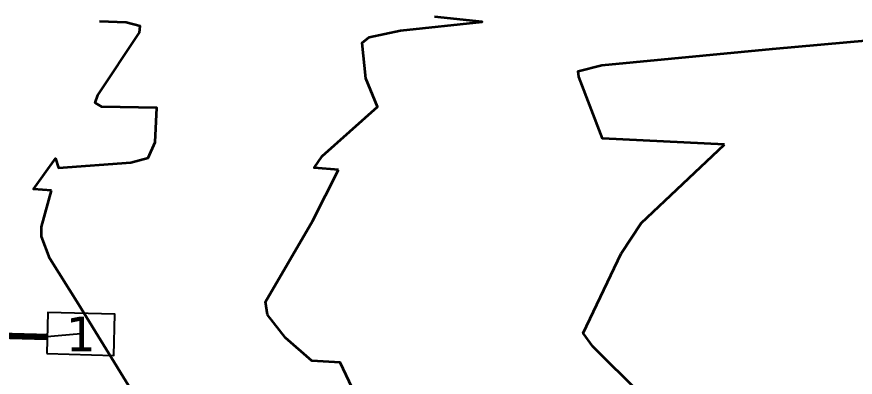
# Model space of a CAD drawing. Header units: metres. Extents: x 1477905 to 1478744, y 4202276 to 4202610.
# Drawn here: x 1478196.2 to 1478261.7, y 4202453.7 to 4202481.8 of the extents above; entities that cross this region are included whole.
import ezdxf

# ---------------------------------------------------------------- set-up
doc = ezdxf.new("R2010")
doc.units = ezdxf.units.M
doc.layers.get('0').update_dxf_attribs({"lineweight": 0})
doc.layers.add('Nouveau Terrain - CN - Courbes', color=22, linetype='Continuous', lineweight=0)
for name, color, linetype in [('PVcase AC Cables (Inverter - Transformer)', 181, 'Continuous'), ('PVcase Substation Numbers', 1, 'Continuous'), ('PVcase Transformers', 7, 'Continuous'), ('PVcase Trenches', 7, 'Continuous')]:
    doc.layers.add(name, color=color, linetype=linetype)
doc.styles.add('UBS-Style de texte', font='verdana.ttf')

# ---------------------------------------------------------------- blocks, each defined once
blk = doc.blocks.new('Pvcase substation be81d7aa-c767-4f8a-a1aa-c3d9e3e87c34')
blk.add_lwpolyline([(0, 0), (5.224, -0.144), (5.312, 3.079), (0.089, 3.223)], close=True)

msp = doc.modelspace()

# ---------------------------------------------------------------- linework, layer by layer
at = {"layer": 'Nouveau Terrain - CN - Courbes', "linetype": 'Continuous', "lineweight": 35}
for points in [[(1478198.907, 4202468.266, 79), (1478197.495, 4202468.358, 79), (1478199.21, 4202470.755, 79), (1478199.459, 4202470.032, 79), (1478205.115, 4202470.447, 79), (1478206.47, 4202470.818, 79), (1478206.999, 4202472.032, 79), (1478207.144, 4202474.711, 79), (1478202.842, 4202474.794, 79), (1478202.32, 4202475.102, 79), (1478202.531, 4202475.719, 79), (1478205.779, 4202480.594, 79), (1478205.829, 4202481.108, 79), (1478204.737, 4202481.387, 79), (1478202.667, 4202481.465, 79)], [(1478221.323, 4202469.864, 78), (1478219.416, 4202470.031, 78), (1478220.042, 4202470.947, 78), (1478224.359, 4202474.795, 78), (1478223.465, 4202477.013, 78), (1478223.157, 4202479.8, 78), (1478223.719, 4202480.248, 78), (1478226.151, 4202480.758, 78), (1478232.533, 4202481.448, 78), (1478228.829, 4202481.835, 78)], [(1478251.466, 4202471.849, 77), (1478241.927, 4202472.324, 77), (1478240.088, 4202477.13, 77), (1478240.023, 4202477.584, 77), (1478241.884, 4202478.06, 77), (1478255.204, 4202479.322, 77), (1478266.54, 4202480.354, 77), (1478266.811, 4202480.47, 77), (1478263.827, 4202480.761, 77)], [(1478262.383, 4202417.852, 77), (1478261.611, 4202420.711, 77), (1478257.04, 4202432.603, 77), (1478251.919, 4202445.199, 77), (1478250.889, 4202447.191, 77), (1478248.648, 4202448.641, 77), (1478241.184, 4202456.06, 77), (1478240.423, 4202457.118, 77), (1478243.381, 4202463.345, 77), (1478244.962, 4202465.697, 77), (1478251.466, 4202471.849, 77)], [(1478219.287, 4202465.863, 78), (1478221.323, 4202469.864, 78)], [(1478191.783, 4202356.571, 79), (1478193.893, 4202358.325, 79), (1478195.737, 4202360.257, 79), (1478197.315, 4202362.367, 79), (1478200.252, 4202367.235, 79), (1478203.914, 4202372.328, 79), (1478207.918, 4202376.716, 79), (1478210.623, 4202379.7, 79), (1478211.425, 4202381.067, 79), (1478214.269, 4202384.139, 79), (1478230.735, 4202400.497, 79), (1478231.185, 4202401.067, 79), (1478231.19, 4202401.065, 79), (1478214.497, 4202439.762, 79), (1478213.574, 4202441.461, 79), (1478212.62, 4202441.536, 79), (1478210.987, 4202443.136, 79), (1478201.028, 4202459.388, 79), (1478198.79, 4202462.951, 79), (1478198.142, 4202464.665, 79), (1478198.129, 4202465.427, 79), (1478198.907, 4202468.266, 79)], [(1478251.033, 4202373.297, 78), (1478251.058, 4202373.264, 78), (1478246.319, 4202400.082, 78), (1478246.183, 4202402.016, 78), (1478247.093, 4202406.16, 78), (1478247.079, 4202408.034, 78), (1478246.638, 4202409.879, 78), (1478243.086, 4202419.025, 78), (1478241.211, 4202422.844, 78), (1478237.251, 4202426.407, 78), (1478234.865, 4202429.495, 78), (1478231.322, 4202435.258, 78), (1478226.255, 4202444.702, 78), (1478222.849, 4202451.859, 78), (1478221.453, 4202454.81, 78), (1478219.239, 4202454.939, 78), (1478217.183, 4202456.751, 78), (1478215.778, 4202458.53, 78), (1478215.613, 4202459.551, 78), (1478219.287, 4202465.863, 78)]]:
    msp.add_polyline3d(points, dxfattribs=at)
at = {"layer": 'PVcase AC Cables (Inverter - Transformer)'}
for points in [[(1478201.197, 4202457.049, 78.271), (1478199.443, 4202456.892, 78.374), (1478197.69, 4202456.735, 78.475), (1478194.846, 4202456.813, 78.625), (1478194.024, 4202454.693, 78.743), (1478193.201, 4202452.573, 78.87), (1478192.379, 4202450.454, 78.997), (1478191.556, 4202448.334, 79.126), (1478193.661, 4202446.515, 79.092), (1478195.766, 4202444.696, 79.057), (1478197.871, 4202442.877, 79.017), (1478197.796, 4202440.146, 79.146), (1478197.721, 4202437.415, 79.2), (1478197.646, 4202434.684, 79.2), (1478197.571, 4202431.953, 79.2), (1478197.496, 4202429.222, 79.2), (1478197.421, 4202426.492, 79.2), (1478197.346, 4202423.761, 79.2), (1478197.271, 4202421.03, 79.2), (1478197.196, 4202418.299, 79.2), (1478197.121, 4202415.568, 79.2), (1478196.031, 4202415.598, 79.21), (1478196.031, 4202415.598, 82.821), (1478195.322, 4202415.618, 82.833)], [(1478201.197, 4202457.049, 78.271), (1478199.443, 4202456.892, 78.374), (1478197.69, 4202456.735, 78.475), (1478194.846, 4202456.813, 78.625), (1478194.024, 4202454.693, 78.743), (1478193.201, 4202452.573, 78.87), (1478192.379, 4202450.454, 78.997), (1478191.556, 4202448.334, 79.126), (1478193.661, 4202446.515, 79.092), (1478195.766, 4202444.696, 79.057), (1478197.871, 4202442.877, 79.017), (1478197.798, 4202440.225, 79.142), (1478197.725, 4202437.573, 79.2), (1478197.652, 4202434.92, 79.2), (1478197.579, 4202432.268, 79.2), (1478197.507, 4202429.616, 79.2), (1478197.434, 4202426.964, 79.2), (1478197.361, 4202424.312, 79.2), (1478197.288, 4202421.66, 79.2), (1478198.256, 4202421.633, 79.2), (1478198.256, 4202421.633, 82.877), (1478198.679, 4202421.622, 82.863)], [(1478201.197, 4202457.049, 78.271), (1478199.443, 4202456.892, 78.374), (1478197.69, 4202456.735, 78.475), (1478194.846, 4202456.813, 78.625)], [(1478201.197, 4202457.049, 78.271), (1478199.443, 4202456.892, 78.374), (1478197.69, 4202456.735, 78.475), (1478194.846, 4202456.813, 78.625)], [(1478201.197, 4202457.049, 78.271), (1478199.443, 4202456.892, 78.374), (1478197.69, 4202456.735, 78.475), (1478194.846, 4202456.813, 78.625)], [(1478201.197, 4202457.049, 78.271), (1478199.443, 4202456.892, 78.374), (1478197.69, 4202456.735, 78.475), (1478194.846, 4202456.813, 78.625)], [(1478201.197, 4202457.049, 78.271), (1478199.443, 4202456.892, 78.374), (1478197.69, 4202456.735, 78.475), (1478194.846, 4202456.813, 78.625)], [(1478201.197, 4202457.049, 78.271), (1478199.443, 4202456.892, 78.374), (1478197.69, 4202456.735, 78.475), (1478194.846, 4202456.813, 78.625)], [(1478201.197, 4202457.049, 78.271), (1478199.443, 4202456.892, 78.374), (1478197.69, 4202456.735, 78.475), (1478194.846, 4202456.813, 78.625)], [(1478201.197, 4202457.049, 78.271), (1478199.443, 4202456.892, 78.374), (1478197.69, 4202456.735, 78.475), (1478194.846, 4202456.813, 78.625)], [(1478201.197, 4202457.049, 78.271), (1478199.443, 4202456.892, 78.374), (1478197.69, 4202456.735, 78.475), (1478194.846, 4202456.813, 78.625)], [(1478201.197, 4202457.049, 78.271), (1478199.443, 4202456.892, 78.374), (1478197.69, 4202456.735, 78.475), (1478194.846, 4202456.813, 78.625)], [(1478201.197, 4202457.049, 78.271), (1478199.443, 4202456.892, 78.374), (1478197.69, 4202456.735, 78.475), (1478194.846, 4202456.813, 78.625)], [(1478201.197, 4202457.049, 78.271), (1478199.443, 4202456.892, 78.374), (1478197.69, 4202456.735, 78.475), (1478194.846, 4202456.813, 78.625)], [(1478201.197, 4202457.049, 78.271), (1478199.443, 4202456.892, 78.374), (1478197.69, 4202456.735, 78.475), (1478194.846, 4202456.813, 78.625)], [(1478201.197, 4202457.049, 78.271), (1478199.443, 4202456.892, 78.374), (1478197.69, 4202456.735, 78.475), (1478194.846, 4202456.813, 78.625)]]:
    msp.add_polyline3d(points, dxfattribs=at)
at = {"layer": 'PVcase Trenches', "color": 1, "linetype": 'Continuous', "const_width": 0.5}
msp.add_lwpolyline([(1477988.496, 4202326.468), (1477989.259, 4202354.125), (1477998.564, 4202371.363), (1478037.45, 4202431.151), (1478047.417, 4202440.583), (1478047.739, 4202452.268), (1478191.437, 4202448.304), (1478194.778, 4202456.915), (1478198.546, 4202456.812)], dxfattribs=at)

# ---------------------------------------------------------------- block references
at = {"layer": 'PVcase Transformers'}
msp.add_blockref('Pvcase substation be81d7aa-c767-4f8a-a1aa-c3d9e3e87c34', (1478198.541, 4202455.51), dxfattribs=at)

# ---------------------------------------------------------------- texts
at = {"layer": 'PVcase Substation Numbers', "insert": (1478201.197, 4202457.049), "char_height": 2.693, "attachment_point": 5, "style": 'UBS-Style de texte'}
msp.add_mtext('1', dxfattribs=at)

doc.saveas('drawing.dxf')
